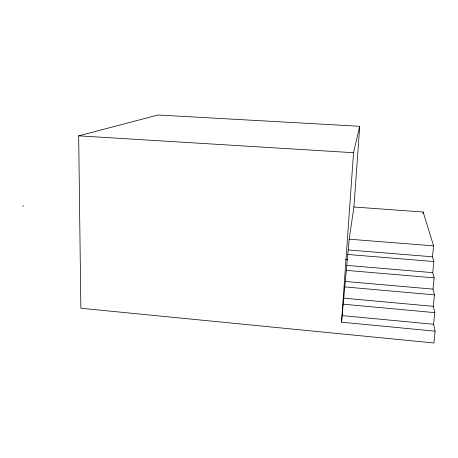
<?xml version="1.0" encoding="UTF-8"?>
<svg xmlns="http://www.w3.org/2000/svg" width="458" height="458" viewBox="0 0 458 458"><rect width="100%" height="100%" fill="white"/><g stroke="black" fill="none" stroke-linecap="round" stroke-linejoin="round"><path stroke-width="0.69" d="M341.536 322.197L353.536 152.709L359.73 126.282L158.084 115.004L78.673 135.843L80.854 308.257L433.903 342.996L435.1 331.18L433.6 324.27L434.768 312.637L433.308 306.333L434.447 294.883L433.028 289.141L434.144 277.863L432.758 272.642L433.852 261.535L432.501 256.795L433.571 245.86L423.169 212.025L353.908 207.01L349.191 239.196L341.536 322.197L435.1 331.18M353.908 207.01L359.73 126.282M423.032 213.434L423.169 212.025M22.9 206.352L23.576 205.608M78.673 135.843L353.536 152.709M349.191 239.196L433.571 245.86M348.424 249.971L432.501 256.795M347.782 254.471L433.852 261.535M345.458 259.634L347.599 259.812M347.004 265.405L432.758 272.642M346.317 270.363L434.144 277.863M345.527 281.47L433.028 289.141M344.788 286.92L434.447 294.883M343.987 298.198L433.308 306.333M343.197 304.186L434.768 312.637M342.384 315.636L433.6 324.27"/></g></svg>
